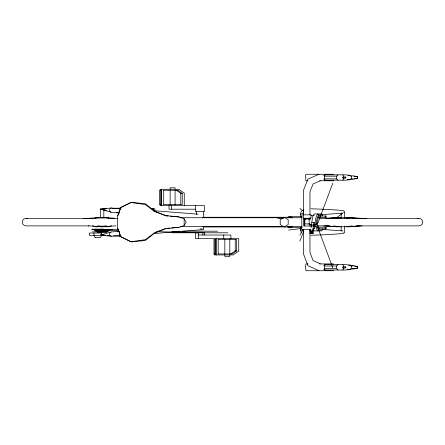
<?xml version="1.0" encoding="UTF-8"?>
<svg xmlns="http://www.w3.org/2000/svg" width="445" height="445" viewBox="0 0 445 445"><rect width="100%" height="100%" fill="white"/><g stroke="black" fill="none" stroke-linecap="round" stroke-linejoin="round"><path stroke-width="0.67" d="M108.396 218.762L108.474 217.438M310.376 218.011L310.31 219.207L308.975 219.207M203.81 217.166L203.626 214.629M311.011 227.862L312.646 216.687L314.415 213.939L321.446 213.939L322.419 214.968L322.419 215.997M311.934 222.422L314.081 222.422L313.158 227.862L312.14 230.905M113.497 235.928L119.549 236.239L119.827 234.96M300.392 216.954L300.392 214.295L301.232 211.286L303.896 209.751M350.643 178.912L353.124 179.246L357.368 178.367L357.491 177.093L357.368 176.671L353.124 175.792L350.643 176.125M350.643 268.719L353.124 269.053L357.368 268.179L357.491 266.905L357.368 266.483L353.124 265.604L350.643 265.938M119.204 213.005L111.005 212.215L101.883 209.473L102.033 209L103.307 208.788L111.378 207.976L120.945 208.894M309.993 230.905L310.399 229.687M313.158 230.905L314.081 228.157M117.758 215.803L120.751 207.476L131.108 202.525L145.287 204.544L154.604 211.486L165.724 215.569L179.085 216.938L184.135 218.684L186.155 222.116L184.135 225.548L179.085 227.295L165.724 228.663L154.604 232.746L145.287 239.688L131.108 241.707L120.751 236.757L117.758 228.43M332.743 183.251L317.914 223.117A37.864 16.548 73.3 0 1 308.808 224.035M303.829 231.1L299.83 241.168M325.061 180.192L324.483 178.857L324.483 176.181L325.061 174.846M325.061 270.004L324.483 268.669L324.483 265.993L325.061 264.653M319.21 215.997C316.946 219.858 316.946 224.986 319.21 228.847M342.867 180.192L343.89 178.134L343.89 176.904L342.867 174.846M342.867 270.004L343.89 267.946L343.89 266.716L342.867 264.653M101.599 235.444L100.275 237.636L95.13 237.636M322.419 214.968L318.792 214.968C315.789 219.118 315.789 225.726 318.792 229.876L322.419 229.876L322.419 228.847M323.738 175.736L324.422 174.846L345.782 174.846L350.616 175.38L351.439 176.448L351.439 178.59L350.616 179.658L345.782 180.192L324.422 180.192L323.738 179.302M323.738 265.548L324.422 264.653L345.782 264.653L350.616 265.187L351.439 266.26L351.439 268.402L350.616 269.47L345.782 270.004L324.422 270.004L323.738 269.114M103.724 235.194L104.308 235.188M305.62 219.051L304.847 219.93L304.847 224.302M322.419 229.876L321.446 230.905L314.415 230.905L313.352 229.258M166.402 216.086L166.919 215.536M338.011 174.846L336.676 176.181L336.676 178.857L338.011 180.192M338.011 264.653L336.676 265.993L336.676 268.669L338.011 270.004M318.792 229.876L317.741 230.905C314.348 226.177 314.348 218.667 317.741 213.939L318.792 214.968M119.204 231.233L111.005 232.017L109.598 233.197L109.787 235.316L111.378 236.256L120.261 235.405M157.853 231.806L158.787 231.016M335.046 218.745L342.928 213.138L321.624 214.662M230.838 253.956L235.244 250.858L236.69 250.858L236.69 239.649L218.095 239.649M236.69 250.858L232.284 253.956L218.067 253.956M103.724 209.039L106.778 208.649M202.542 217.95L203.671 217.255L289.072 217.255L290.212 217.95M287.309 217.483L289.072 216.409L291.419 217.839M290.212 226.283L289.072 226.978L203.671 226.978L202.542 226.283M291.419 226.394L289.072 227.823L287.309 226.75M290.618 227.2L292.293 226.188M290.062 227.823L292.404 226.394M111.378 207.976L109.787 208.916L109.598 211.036L111.005 212.215M344.18 232.885L342.928 233.547L328.327 234.61L310.894 235.272M319.048 174.268L307.896 179.124L303.351 190.66L303.351 214.84M320.406 180.77L313.069 183.969L309.954 191.867L309.954 214.813M165.724 228.43L154.604 233.113L145.287 240.5L131.108 241.902L120.751 236.634L117.341 227.295L117.341 216.938L120.751 207.598L131.108 202.33L145.287 203.732L154.604 211.119L165.106 215.541M300.392 214.295L303.596 212.966M417.549 218.751L418.823 218.345L420.775 218.795L422.216 220.186L422.75 222.116L422.216 224.046L420.775 225.437L418.823 225.888L356.106 225.888M111.378 236.256L103.307 235.444L102.033 235.233L101.883 234.76L111.005 232.017M336.587 218.74L341.209 217.438M111.745 225.765L107.812 226.761L97.472 225.821M101.883 234.76L103.006 234.493M103.307 235.444L104.43 235.183M88.894 218.345L26.177 218.345L24.225 218.795L22.784 220.186L22.25 222.116L22.784 224.046L24.225 225.437L26.177 225.888L88.894 225.888M117.152 231.617L119.154 231.194M277.802 218.651L283.921 218.056M353.875 178.873L357.368 178.367M357.368 268.179L351.35 268.719M346.238 226.761L352.345 225.871M288.588 230.037L301.593 228.491M325.935 218.701L338.239 217.438M106.678 225.821L96.337 226.761L92.404 225.765M167.059 228.318L169.729 228.09M171.737 227.918L179.085 227.295M348.663 226.761L359.716 225.832M119.549 236.239L120.923 236.128M153.319 233.575L203.626 229.603L203.766 226.438M83.104 218.729L100.359 217.438M319.215 218.74L336.526 217.438M89.428 218.729L106.761 217.438M96.076 230.16L103.401 229.626M361.902 225.86L349.548 226.761L336.303 226.761L323.949 225.86M310.894 215.391L314.248 215.163M115.945 225.832L102.072 226.761L88.205 225.832M112.157 208.371L120.923 208.104M351.35 265.938L353.202 265.876M333.667 174.268L305.915 174.268L305.537 175.892L305.915 180.77L307.962 180.77M347.94 175.38L350.616 175.38M324.483 176.181L336.809 176.181M353.875 176.164L357.368 176.671M324.483 178.857L336.809 178.857M347.25 179.658L350.616 179.658M319.56 180.77L333.667 180.77M160.228 189.292L178.768 189.292L184.274 193.169L184.274 205.557M163.615 190.271L177.828 190.271L182.233 193.369L182.233 204.578L163.643 204.578M176.381 190.271L180.787 193.369L182.233 193.369M151.233 208.46L153.848 208.46M100.131 208.788L104.019 208.788M151.806 208.922L154.877 208.922L154.877 211.03L153.72 211.03M195.544 209.206L169.017 209.206L169.017 205.557M100.131 209.517L103.596 209.517M343.801 212.209L344.68 212.209L344.68 218.4M318.993 215.997L326.174 215.997L326.174 217.666L317.841 217.666M302.161 216.693L290.062 216.693L291.731 217.711M95.453 217.438L108.697 217.438M336.303 217.438L349.548 217.438M179.73 217.739L283.788 217.739M286.936 217.739L301.994 217.739M303.657 218.228L310.994 218.228L310.994 214.818L301.81 214.818L301.81 229.414L310.994 229.414M329.745 218.345L418.823 218.345M303.946 218.985L309.954 218.985L309.954 217.594M304.536 223.924L309.954 223.924L309.954 225.999M317.641 225.888L329.745 225.888M310.994 226.01L303.657 226.01L303.657 214.818M180.308 226.494L283.788 226.494M286.936 226.494L301.994 226.494M100.32 226.644L103.83 226.644M95.453 226.761L108.697 226.761M318.297 227.178L326.174 227.178L326.174 228.847L318.993 228.847M290.062 227.54L302.161 227.54M313.719 228.157L314.793 228.157L314.081 222.422M199.916 228.902L202.308 228.902M92.449 229.186L103.635 229.186M97.783 229.626L105.276 229.626M91.448 229.731L112.702 229.731M94.245 230.16L109.904 230.16M94.868 230.582L109.281 230.582M309.748 230.905L313.703 230.905L313.703 233.325L309.748 233.325M95.419 231.011L108.73 231.011M182.339 231.183L217.649 231.183M97.783 231.422L105.276 231.422M96.048 231.439L108.102 231.439M92.449 231.862L107.557 231.862M343.801 232.245L344.68 232.245L344.68 226.004M97.299 232.29L106.85 232.29M172.165 232.785L227.818 232.785M101.599 233.013L89.562 233.013L89.562 235.444L104.019 235.444M100.131 234.715L103.084 234.715M198.431 235.021L230.911 235.021L230.911 238.67M307.962 263.924L305.915 263.924L305.537 265.626L305.915 270.732L333.667 270.732M319.56 263.924L333.667 263.924M348.607 265.187L350.616 265.187M324.483 265.993L336.809 265.993M354.548 266.077L357.368 266.483M324.483 268.669L336.809 268.669M347.25 269.47L350.616 269.47M103.435 230.16L118.648 230.582M156.685 231.634L198.181 232.785L171.948 231.817M351.35 178.912L352.585 178.951M100.837 229.186L118.787 229.848M310.894 208.777L328.327 209.439L342.928 210.507L344.18 211.164L344.18 212.476M104.091 235.444L105.437 235.516M107.451 235.616L109.464 235.722M322.291 229.436L342.928 230.916M95.247 229.186L101.527 229.626M349.325 217.438L366.636 218.74M103.791 217.438L117.591 218.467M97.388 217.438L114.715 218.729M154.699 210.769L198.114 214.19M326.135 225.832L337.188 226.761M165.724 215.803L168.394 216.031M170.396 216.198L179.085 216.938M156.484 212.298L157.853 212.426M347.612 217.438L359.916 218.701M333.505 225.871L339.613 226.761M103.791 209.812L106.461 210.374M116.484 212.476L119.154 213.038M101.883 209.473L103.006 209.74M344.641 217.438L349.264 218.74M26.177 218.345L27.451 218.751M300.392 227.095L300.392 229.754L303.596 231.089M320.406 263.924L313.069 260.581L309.954 252.304L309.954 229.459M319.048 270.732L307.896 265.648L303.351 253.572L303.351 229.436M290.062 216.409L292.404 217.839M299.83 208.483L303.551 211.236M95.241 237.636L93.973 235.444L93.973 233.013M332.743 267.712L317.914 227.84A37.864 16.548 -73.3 0 0 311.055 226.171M300.392 229.754L301.232 232.763M95.675 217.438L95.753 218.762M357.246 176.671L357.246 178.367M357.246 266.483L357.246 268.179M341.17 212.894L341.17 218.4M341.17 226.004L341.17 230.86M325.245 215.997L325.245 217.666M325.245 227.178L325.245 228.847M312.434 230.905L312.434 233.325M311.439 231.272L311.439 232.958M309.147 218.873L309.147 224.063M304.447 218.228L304.447 226.01M235.244 239.649L235.244 250.858M229.804 239.354L229.804 256.42L224.831 256.42L224.831 239.354M223.729 235.021L223.729 238.67M218.172 239.649L218.172 253.956M216.131 238.67L216.131 254.935M214.957 239.493L214.957 254.112M214.685 253.578L214.685 254.935L233.225 254.935L238.731 251.058L238.731 238.67L195.544 238.67L195.544 232.59L204.388 232.59L204.388 235.021M203.554 211.636L203.554 214.395M202.853 232.59L202.853 235.021M198.431 232.59L198.431 238.67M196.373 211.636L196.373 214.395M195.544 205.557L195.544 211.636L204.388 211.636L204.388 205.557L160.228 205.557L160.228 204.199M184.135 218.684L184.135 225.548M180.787 193.369L180.787 204.578M175.096 189.169L175.096 187.801L170.124 187.801L170.124 189.169M175.096 190.532L175.096 204.872M171.364 205.557L171.364 209.206M170.124 190.532L170.124 204.872M163.715 190.271L163.715 204.578M161.674 189.292L161.674 205.557M160.5 190.115L160.5 204.733M153.141 208.922L153.141 210.502M103.83 209.517L103.83 217.75L100.32 217.75L100.32 209.517M101.377 233.013L101.315 234.838M303.023 229.297A26.516 1.157 -66.9 0 1 299.83 235.171M345.86 177.828L345.67 178.134L342.772 178.134L342.461 177.21L345.67 176.904L345.86 177.828M345.86 267.634L345.67 267.946L342.772 267.946L342.461 267.022L345.67 266.716L345.86 267.634M284.205 217.255L280.205 219.685L280.205 224.547L284.205 226.978L288.204 224.547L288.204 219.685L284.205 217.255M161.44 190.115L159.527 190.115L159.527 204.733L161.44 204.733L161.44 190.115M312.084 231.272L310.093 231.272L310.093 232.958L312.084 232.958L312.084 231.272M215.892 239.493L213.984 239.493L213.984 254.112L215.892 254.112L215.892 239.493"/></g></svg>
